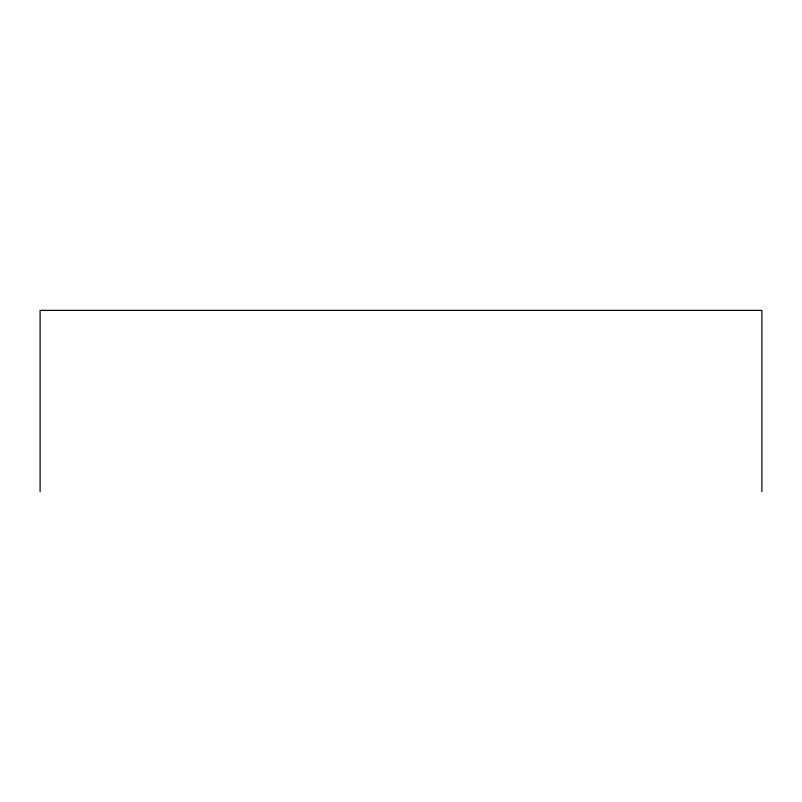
<?xml version="1.0" encoding="UTF-8"?>
<svg xmlns="http://www.w3.org/2000/svg" width="802" height="802" viewBox="0 0 802 802"><rect width="100%" height="100%" fill="white"/><g stroke="black" fill="none" stroke-linecap="round" stroke-linejoin="round"><path stroke-width="1.2" d="M761.9 491.636L761.9 310.364L40.1 310.364L40.1 491.636"/></g></svg>
